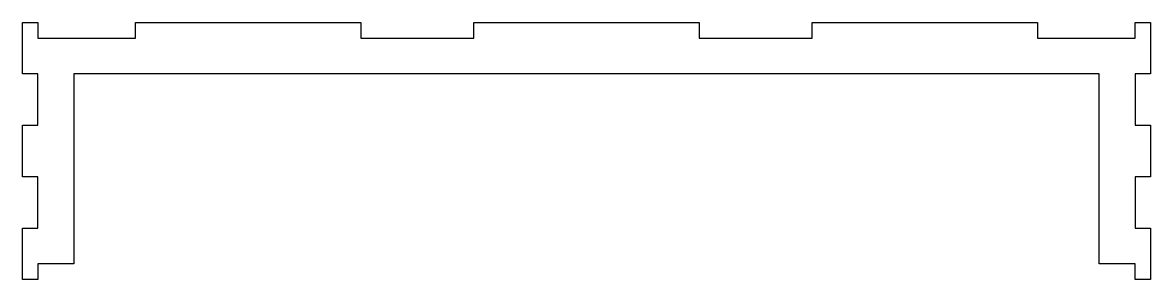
# Model space of a CAD drawing. Header units: millimetres. Extents: x 0 to 220, y -50 to 0.
import ezdxf

# ---------------------------------------------------------------- set-up
doc = ezdxf.new("R2010")
doc.units = ezdxf.units.MM
doc.layers.get('0').update_dxf_attribs({"linetype": 'CONTINUOUS'})

msp = doc.modelspace()

# ---------------------------------------------------------------- linework, layer by layer
msp.add_lwpolyline([(210, -47), (210, -10), (10, -10), (10, -47), (3, -47), (3, -50), (0, -50), (0, -40), (3, -40), (3, -30), (0, -30), (0, -20), (3, -20), (3, -10), (0, -10), (0, 0), (3, 0), (3, -3), (22, -3), (22, 0), (66, 0), (66, -3), (88, -3), (88, 0), (132, 0), (132, -3), (154, -3), (154, 0), (198, 0), (198, -3), (217, -3), (217, 0), (220, 0), (220, -10), (217, -10), (217, -20), (220, -20), (220, -30), (217, -30), (217, -40), (220, -40), (220, -50), (217, -50), (217, -47)], close=True)

doc.saveas('drawing.dxf')
